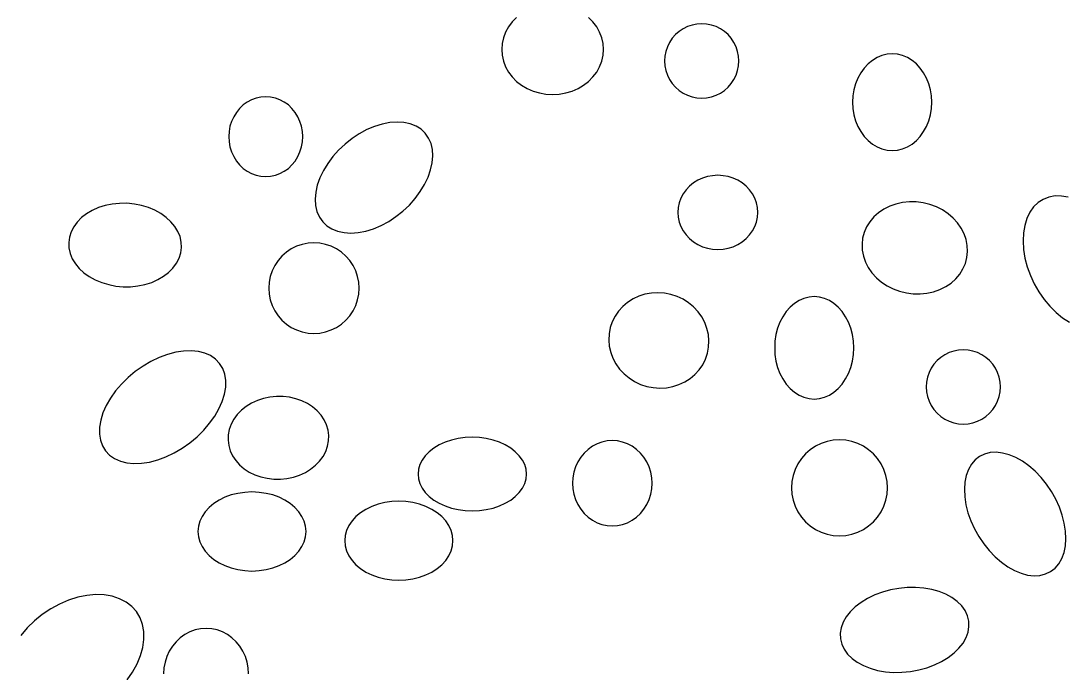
# Model space of a CAD drawing. Extents: x -1 to 217, y -22 to 302.
# Drawn here: x 156.57 to 171.04, y 46.59 to 55.61 of the extents above; entities that cross this region are included whole.
import ezdxf

# ---------------------------------------------------------------- set-up
doc = ezdxf.new("R2010")
doc.units = 0

msp = doc.modelspace()

# ---------------------------------------------------------------- linework, layer by layer
at = {"layer": 'ELLIPSES'}
for p, q in [((163.366, 55.593), (163.315, 55.525)), ((163.427, 55.654), (163.366, 55.593)), ((164.484, 55.593), (164.423, 55.654)), ((164.535, 55.525), (164.484, 55.593)), ((163.274, 55.452), (163.245, 55.375)), ((163.315, 55.525), (163.274, 55.452)), ((164.576, 55.452), (164.535, 55.525)), ((164.606, 55.375), (164.576, 55.452)), ((165.676, 55.462), (165.626, 55.418)), ((165.732, 55.499), (165.676, 55.462)), ((165.792, 55.529), (165.732, 55.499)), ((165.856, 55.551), (165.792, 55.529)), ((165.922, 55.564), (165.856, 55.551)), ((165.989, 55.568), (165.922, 55.564)), ((166.056, 55.564), (165.989, 55.568)), ((166.122, 55.551), (166.056, 55.564)), ((166.186, 55.529), (166.122, 55.551)), ((166.246, 55.499), (166.186, 55.529)), ((166.302, 55.462), (166.246, 55.499)), ((166.352, 55.418), (166.302, 55.462)), ((163.227, 55.295), (163.221, 55.213)), ((163.245, 55.375), (163.227, 55.295)), ((164.624, 55.295), (164.606, 55.375)), ((164.63, 55.213), (164.624, 55.295)), ((165.544, 55.311), (165.514, 55.251)), ((165.581, 55.367), (165.544, 55.311)), ((165.626, 55.418), (165.581, 55.367)), ((166.397, 55.367), (166.352, 55.418)), ((166.434, 55.311), (166.397, 55.367)), ((166.464, 55.251), (166.434, 55.311)), ((163.221, 55.213), (163.227, 55.132)), ((164.624, 55.132), (164.63, 55.213)), ((165.493, 55.187), (165.48, 55.122)), ((165.514, 55.251), (165.493, 55.187)), ((166.485, 55.187), (166.464, 55.251)), ((166.498, 55.122), (166.485, 55.187)), ((168.624, 55.152), (168.553, 55.146)), ((168.696, 55.146), (168.624, 55.152)), ((163.227, 55.132), (163.245, 55.052)), ((163.245, 55.052), (163.274, 54.974)), ((164.576, 54.974), (164.606, 55.052)), ((164.606, 55.052), (164.624, 55.132)), ((165.48, 55.122), (165.475, 55.054)), ((165.475, 55.054), (165.48, 54.987)), ((166.503, 55.054), (166.498, 55.122)), ((166.498, 54.987), (166.503, 55.054)), ((168.291, 55.013), (168.237, 54.956)), ((168.35, 55.062), (168.291, 55.013)), ((168.414, 55.101), (168.35, 55.062)), ((168.482, 55.129), (168.414, 55.101)), ((168.553, 55.146), (168.482, 55.129)), ((168.766, 55.129), (168.696, 55.146)), ((168.834, 55.101), (168.766, 55.129)), ((168.898, 55.062), (168.834, 55.101)), ((168.958, 55.013), (168.898, 55.062)), ((169.012, 54.956), (168.958, 55.013)), ((163.274, 54.974), (163.315, 54.901)), ((163.315, 54.901), (163.366, 54.833)), ((164.484, 54.833), (164.535, 54.901)), ((164.535, 54.901), (164.576, 54.974)), ((165.48, 54.987), (165.493, 54.922)), ((165.493, 54.922), (165.514, 54.858)), ((166.464, 54.858), (166.485, 54.922)), ((166.485, 54.922), (166.498, 54.987)), ((168.189, 54.89), (168.15, 54.817)), ((168.237, 54.956), (168.189, 54.89)), ((169.059, 54.89), (169.012, 54.956)), ((169.099, 54.817), (169.059, 54.89)), ((163.366, 54.833), (163.427, 54.772)), ((163.427, 54.772), (163.496, 54.718)), ((163.496, 54.718), (163.573, 54.673)), ((164.278, 54.673), (164.354, 54.718)), ((164.354, 54.718), (164.423, 54.772)), ((164.423, 54.772), (164.484, 54.833)), ((165.514, 54.858), (165.544, 54.798)), ((165.544, 54.798), (165.581, 54.742)), ((165.581, 54.742), (165.626, 54.691)), ((166.352, 54.691), (166.397, 54.742)), ((166.397, 54.742), (166.434, 54.798)), ((166.434, 54.798), (166.464, 54.858)), ((168.118, 54.739), (168.095, 54.656)), ((168.15, 54.817), (168.118, 54.739)), ((169.131, 54.739), (169.099, 54.817)), ((169.154, 54.656), (169.131, 54.739)), ((163.573, 54.673), (163.656, 54.637)), ((163.656, 54.637), (163.743, 54.611)), ((163.743, 54.611), (163.833, 54.595)), ((163.833, 54.595), (163.925, 54.589)), ((163.925, 54.589), (164.017, 54.595)), ((164.017, 54.595), (164.108, 54.611)), ((164.108, 54.611), (164.195, 54.637)), ((164.195, 54.637), (164.278, 54.673)), ((165.626, 54.691), (165.676, 54.647)), ((165.676, 54.647), (165.732, 54.61)), ((165.732, 54.61), (165.792, 54.58)), ((165.792, 54.58), (165.856, 54.558)), ((166.122, 54.558), (166.186, 54.58)), ((166.186, 54.58), (166.246, 54.61)), ((166.246, 54.61), (166.302, 54.647)), ((166.302, 54.647), (166.352, 54.691)), ((168.081, 54.57), (168.076, 54.483)), ((168.095, 54.656), (168.081, 54.57)), ((169.168, 54.57), (169.154, 54.656)), ((169.172, 54.483), (169.168, 54.57)), ((159.644, 54.445), (159.594, 54.397)), ((159.7, 54.485), (159.644, 54.445)), ((159.76, 54.517), (159.7, 54.485)), ((159.824, 54.54), (159.76, 54.517)), ((159.89, 54.555), (159.824, 54.54)), ((159.957, 54.559), (159.89, 54.555)), ((160.023, 54.555), (159.957, 54.559)), ((160.089, 54.54), (160.023, 54.555)), ((160.153, 54.517), (160.089, 54.54)), ((160.213, 54.485), (160.153, 54.517)), ((160.269, 54.445), (160.213, 54.485)), ((160.319, 54.397), (160.269, 54.445)), ((165.856, 54.558), (165.922, 54.545)), ((165.922, 54.545), (165.989, 54.541)), ((165.989, 54.541), (166.056, 54.545)), ((166.056, 54.545), (166.122, 54.558)), ((168.076, 54.483), (168.081, 54.396)), ((169.168, 54.396), (169.172, 54.483)), ((159.513, 54.283), (159.483, 54.218)), ((159.55, 54.343), (159.513, 54.283)), ((159.594, 54.397), (159.55, 54.343)), ((160.363, 54.343), (160.319, 54.397)), ((160.4, 54.283), (160.363, 54.343)), ((160.43, 54.218), (160.4, 54.283)), ((168.081, 54.396), (168.095, 54.31)), ((168.095, 54.31), (168.118, 54.227)), ((169.131, 54.227), (169.154, 54.31)), ((169.154, 54.31), (169.168, 54.396)), ((159.461, 54.15), (159.448, 54.079)), ((159.483, 54.218), (159.461, 54.15)), ((160.452, 54.15), (160.43, 54.218)), ((160.465, 54.079), (160.452, 54.15)), ((161.462, 54.149), (161.356, 54.104)), ((161.568, 54.182), (161.462, 54.149)), ((161.673, 54.202), (161.568, 54.182)), ((161.773, 54.209), (161.673, 54.202)), ((161.868, 54.203), (161.773, 54.209)), ((161.956, 54.184), (161.868, 54.203)), ((162.036, 54.153), (161.956, 54.184)), ((162.105, 54.109), (162.036, 54.153)), ((168.118, 54.227), (168.15, 54.149)), ((168.15, 54.149), (168.189, 54.076)), ((169.059, 54.076), (169.099, 54.149)), ((169.099, 54.149), (169.131, 54.227)), ((159.448, 54.079), (159.444, 54.007)), ((159.444, 54.007), (159.448, 53.935)), ((160.469, 54.007), (160.465, 54.079)), ((160.465, 53.935), (160.469, 54.007)), ((161.251, 54.048), (161.15, 53.981)), ((161.356, 54.104), (161.251, 54.048)), ((162.163, 54.053), (162.105, 54.109)), ((162.209, 53.988), (162.163, 54.053)), ((168.189, 54.076), (168.237, 54.01)), ((168.237, 54.01), (168.291, 53.953)), ((168.958, 53.953), (169.012, 54.01)), ((169.012, 54.01), (169.059, 54.076)), ((159.448, 53.935), (159.461, 53.864)), ((159.461, 53.864), (159.483, 53.795)), ((160.43, 53.795), (160.452, 53.864)), ((160.452, 53.864), (160.465, 53.935)), ((161.054, 53.905), (160.964, 53.821)), ((161.15, 53.981), (161.054, 53.905)), ((162.243, 53.913), (162.209, 53.988)), ((162.262, 53.829), (162.243, 53.913)), ((168.291, 53.953), (168.35, 53.904)), ((168.35, 53.904), (168.414, 53.865)), ((168.414, 53.865), (168.482, 53.837)), ((168.766, 53.837), (168.834, 53.865)), ((168.834, 53.865), (168.898, 53.904)), ((168.898, 53.904), (168.958, 53.953)), ((159.483, 53.795), (159.513, 53.731)), ((159.513, 53.731), (159.55, 53.67)), ((160.363, 53.67), (160.4, 53.731)), ((160.4, 53.731), (160.43, 53.795)), ((160.884, 53.731), (160.813, 53.636)), ((160.964, 53.821), (160.884, 53.731)), ((162.26, 53.645), (162.268, 53.74)), ((162.268, 53.74), (162.262, 53.829)), ((168.482, 53.837), (168.553, 53.82)), ((168.553, 53.82), (168.624, 53.814)), ((168.624, 53.814), (168.696, 53.82)), ((168.696, 53.82), (168.766, 53.837)), ((159.55, 53.67), (159.594, 53.616)), ((159.594, 53.616), (159.644, 53.568)), ((159.644, 53.568), (159.7, 53.528)), ((160.213, 53.528), (160.269, 53.568)), ((160.269, 53.568), (160.319, 53.616)), ((160.319, 53.616), (160.363, 53.67)), ((160.813, 53.636), (160.753, 53.537)), ((162.238, 53.546), (162.26, 53.645)), ((159.7, 53.528), (159.76, 53.496)), ((159.76, 53.496), (159.824, 53.473)), ((159.824, 53.473), (159.89, 53.459)), ((159.89, 53.459), (159.957, 53.454)), ((159.957, 53.454), (160.023, 53.459)), ((160.023, 53.459), (160.089, 53.473)), ((160.089, 53.473), (160.153, 53.496)), ((160.153, 53.496), (160.213, 53.528)), ((160.704, 53.437), (160.669, 53.336)), ((160.753, 53.537), (160.704, 53.437)), ((162.155, 53.346), (162.203, 53.446)), ((162.203, 53.446), (162.238, 53.546)), ((166, 53.433), (165.935, 53.403)), ((166.068, 53.454), (166, 53.433)), ((166.139, 53.467), (166.068, 53.454)), ((166.211, 53.472), (166.139, 53.467)), ((166.283, 53.467), (166.211, 53.472)), ((166.354, 53.454), (166.283, 53.467)), ((166.423, 53.433), (166.354, 53.454)), ((166.487, 53.403), (166.423, 53.433)), ((160.669, 53.336), (160.647, 53.238)), ((162.095, 53.247), (162.155, 53.346)), ((165.773, 53.271), (165.733, 53.215)), ((165.821, 53.322), (165.773, 53.271)), ((165.875, 53.366), (165.821, 53.322)), ((165.935, 53.403), (165.875, 53.366)), ((166.548, 53.366), (166.487, 53.403)), ((166.602, 53.322), (166.548, 53.366)), ((166.65, 53.271), (166.602, 53.322)), ((166.69, 53.215), (166.65, 53.271)), ((160.647, 53.238), (160.639, 53.143)), ((160.639, 53.143), (160.645, 53.053)), ((161.943, 53.061), (162.024, 53.152)), ((162.024, 53.152), (162.095, 53.247)), ((165.701, 53.155), (165.678, 53.092)), ((165.733, 53.215), (165.701, 53.155)), ((166.722, 53.155), (166.69, 53.215)), ((166.745, 53.092), (166.722, 53.155)), ((170.713, 53.14), (170.642, 53.094)), ((170.792, 53.171), (170.713, 53.14)), ((170.877, 53.187), (170.792, 53.171)), ((170.967, 53.186), (170.877, 53.187)), ((171.06, 53.171), (170.967, 53.186)), ((157.556, 52.987), (157.477, 52.94)), ((157.643, 53.025), (157.556, 52.987)), ((157.736, 53.054), (157.643, 53.025)), ((157.833, 53.074), (157.736, 53.054)), ((157.934, 53.084), (157.833, 53.074)), ((158.036, 53.085), (157.934, 53.084)), ((158.138, 53.075), (158.036, 53.085)), ((158.237, 53.056), (158.138, 53.075)), ((158.332, 53.027), (158.237, 53.056)), ((158.422, 52.99), (158.332, 53.027)), ((158.505, 52.944), (158.422, 52.99)), ((160.645, 53.053), (160.665, 52.97)), ((161.758, 52.902), (161.854, 52.978)), ((161.854, 52.978), (161.943, 53.061)), ((165.663, 53.026), (165.659, 52.959)), ((165.678, 53.092), (165.663, 53.026)), ((166.759, 53.026), (166.745, 53.092)), ((166.764, 52.959), (166.759, 53.026)), ((168.508, 53.004), (168.435, 52.954)), ((168.589, 53.044), (168.508, 53.004)), ((168.676, 53.075), (168.589, 53.044)), ((168.767, 53.095), (168.676, 53.075)), ((168.862, 53.105), (168.767, 53.095)), ((168.957, 53.104), (168.862, 53.105)), ((169.052, 53.092), (168.957, 53.104)), ((169.145, 53.069), (169.052, 53.092)), ((169.235, 53.036), (169.145, 53.069)), ((169.319, 52.993), (169.235, 53.036)), ((169.397, 52.941), (169.319, 52.993)), ((170.58, 53.034), (170.528, 52.961)), ((170.642, 53.094), (170.58, 53.034)), ((157.408, 52.887), (157.348, 52.826)), ((157.477, 52.94), (157.408, 52.887)), ((158.58, 52.891), (158.505, 52.944)), ((158.644, 52.831), (158.58, 52.891)), ((160.665, 52.97), (160.698, 52.895)), ((160.698, 52.895), (160.744, 52.829)), ((161.552, 52.779), (161.657, 52.835)), ((161.657, 52.835), (161.758, 52.902)), ((165.659, 52.959), (165.663, 52.892)), ((165.663, 52.892), (165.678, 52.826)), ((166.745, 52.826), (166.759, 52.892)), ((166.759, 52.892), (166.764, 52.959)), ((168.37, 52.896), (168.314, 52.831)), ((168.435, 52.954), (168.37, 52.896)), ((169.467, 52.881), (169.397, 52.941)), ((169.528, 52.814), (169.467, 52.881)), ((170.487, 52.875), (170.457, 52.78)), ((170.528, 52.961), (170.487, 52.875)), ((157.264, 52.691), (157.241, 52.618)), ((157.3, 52.761), (157.264, 52.691)), ((157.348, 52.826), (157.3, 52.761)), ((158.698, 52.766), (158.644, 52.831)), ((158.74, 52.697), (158.698, 52.766)), ((158.77, 52.624), (158.74, 52.697)), ((160.744, 52.829), (160.803, 52.774)), ((160.803, 52.774), (160.872, 52.73)), ((160.872, 52.73), (160.951, 52.698)), ((160.951, 52.698), (161.039, 52.679)), ((161.235, 52.681), (161.339, 52.701)), ((161.339, 52.701), (161.446, 52.734)), ((161.446, 52.734), (161.552, 52.779)), ((165.678, 52.826), (165.701, 52.763)), ((165.701, 52.763), (165.733, 52.703)), ((165.733, 52.703), (165.773, 52.647)), ((166.65, 52.647), (166.69, 52.703)), ((166.69, 52.703), (166.722, 52.763)), ((166.722, 52.763), (166.745, 52.826)), ((168.27, 52.759), (168.236, 52.683)), ((168.314, 52.831), (168.27, 52.759)), ((169.579, 52.741), (169.528, 52.814)), ((169.619, 52.664), (169.579, 52.741)), ((170.457, 52.78), (170.44, 52.676)), ((157.241, 52.618), (157.231, 52.543)), ((158.786, 52.549), (158.77, 52.624)), ((158.79, 52.473), (158.786, 52.549)), ((161.039, 52.679), (161.135, 52.673)), ((161.135, 52.673), (161.235, 52.681)), ((165.773, 52.647), (165.821, 52.596)), ((165.821, 52.596), (165.875, 52.552)), ((165.875, 52.552), (165.935, 52.515)), ((166.487, 52.515), (166.548, 52.552)), ((166.548, 52.552), (166.602, 52.596)), ((166.602, 52.596), (166.65, 52.647)), ((168.215, 52.603), (168.206, 52.52)), ((168.236, 52.683), (168.215, 52.603)), ((169.647, 52.583), (169.619, 52.664)), ((169.663, 52.5), (169.647, 52.583)), ((170.44, 52.676), (170.434, 52.564)), ((170.434, 52.564), (170.442, 52.448)), ((157.231, 52.543), (157.234, 52.467)), ((157.234, 52.467), (157.251, 52.392)), ((158.757, 52.325), (158.78, 52.398)), ((158.78, 52.398), (158.79, 52.473)), ((160.242, 52.408), (160.18, 52.354)), ((160.31, 52.454), (160.242, 52.408)), ((160.384, 52.49), (160.31, 52.454)), ((160.461, 52.516), (160.384, 52.49)), ((160.541, 52.532), (160.461, 52.516)), ((160.623, 52.538), (160.541, 52.532)), ((160.705, 52.532), (160.623, 52.538)), ((160.785, 52.516), (160.705, 52.532)), ((160.863, 52.49), (160.785, 52.516)), ((160.936, 52.454), (160.863, 52.49)), ((161.005, 52.408), (160.936, 52.454)), ((161.066, 52.354), (161.005, 52.408)), ((165.935, 52.515), (166, 52.485)), ((166, 52.485), (166.068, 52.464)), ((166.068, 52.464), (166.139, 52.451)), ((166.139, 52.451), (166.211, 52.446)), ((166.211, 52.446), (166.283, 52.451)), ((166.283, 52.451), (166.354, 52.464)), ((166.354, 52.464), (166.423, 52.485)), ((166.423, 52.485), (166.487, 52.515)), ((168.206, 52.52), (168.21, 52.437)), ((168.21, 52.437), (168.226, 52.354)), ((169.657, 52.334), (169.666, 52.417)), ((169.666, 52.417), (169.663, 52.5)), ((170.442, 52.448), (170.461, 52.328)), ((157.251, 52.392), (157.28, 52.319)), ((157.28, 52.319), (157.323, 52.25)), ((158.672, 52.189), (158.721, 52.255)), ((158.721, 52.255), (158.757, 52.325)), ((160.126, 52.293), (160.081, 52.224)), ((160.18, 52.354), (160.126, 52.293)), ((161.12, 52.293), (161.066, 52.354)), ((161.166, 52.224), (161.12, 52.293)), ((168.226, 52.354), (168.254, 52.273)), ((168.254, 52.273), (168.293, 52.195)), ((169.603, 52.177), (169.636, 52.254)), ((169.636, 52.254), (169.657, 52.334)), ((170.461, 52.328), (170.493, 52.208)), ((157.323, 52.25), (157.376, 52.184)), ((157.376, 52.184), (157.441, 52.125)), ((157.441, 52.125), (157.515, 52.071)), ((158.543, 52.076), (158.613, 52.129)), ((158.613, 52.129), (158.672, 52.189)), ((160.045, 52.151), (160.018, 52.073)), ((160.081, 52.224), (160.045, 52.151)), ((161.202, 52.151), (161.166, 52.224)), ((161.228, 52.073), (161.202, 52.151)), ((168.293, 52.195), (168.344, 52.123)), ((168.344, 52.123), (168.405, 52.056)), ((169.558, 52.106), (169.603, 52.177)), ((170.493, 52.208), (170.536, 52.088)), ((157.515, 52.071), (157.598, 52.026)), ((157.598, 52.026), (157.688, 51.988)), ((157.688, 51.988), (157.784, 51.96)), ((158.285, 51.962), (158.378, 51.991)), ((158.378, 51.991), (158.464, 52.029)), ((158.464, 52.029), (158.543, 52.076)), ((160.002, 51.993), (159.997, 51.911)), ((160.018, 52.073), (160.002, 51.993)), ((161.244, 51.993), (161.228, 52.073)), ((161.25, 51.911), (161.244, 51.993)), ((168.405, 52.056), (168.475, 51.996)), ((168.475, 51.996), (168.553, 51.944)), ((169.364, 51.933), (169.438, 51.982)), ((169.438, 51.982), (169.503, 52.04)), ((169.503, 52.04), (169.558, 52.106)), ((170.536, 52.088), (170.59, 51.972)), ((170.59, 51.972), (170.653, 51.861)), ((157.784, 51.96), (157.883, 51.941)), ((157.883, 51.941), (157.985, 51.931)), ((157.985, 51.931), (158.087, 51.932)), ((158.087, 51.932), (158.187, 51.942)), ((158.187, 51.942), (158.285, 51.962)), ((159.997, 51.911), (160.002, 51.829)), ((160.002, 51.829), (160.018, 51.749)), ((161.228, 51.749), (161.244, 51.829)), ((161.244, 51.829), (161.25, 51.911)), ((165.203, 51.827), (165.118, 51.8)), ((165.292, 51.843), (165.203, 51.827)), ((165.382, 51.848), (165.292, 51.843)), ((165.473, 51.842), (165.382, 51.848)), ((165.562, 51.824), (165.473, 51.842)), ((165.648, 51.796), (165.562, 51.824)), ((168.553, 51.944), (168.638, 51.901)), ((168.638, 51.901), (168.727, 51.868)), ((168.727, 51.868), (168.82, 51.845)), ((168.82, 51.845), (168.915, 51.833)), ((168.915, 51.833), (169.011, 51.832)), ((169.011, 51.832), (169.105, 51.841)), ((169.105, 51.841), (169.196, 51.862)), ((169.196, 51.862), (169.283, 51.892)), ((169.283, 51.892), (169.364, 51.933)), ((170.653, 51.861), (170.725, 51.756)), ((160.018, 51.749), (160.045, 51.672)), ((161.202, 51.672), (161.228, 51.749)), ((164.963, 51.715), (164.896, 51.659)), ((165.038, 51.763), (164.963, 51.715)), ((165.118, 51.8), (165.038, 51.763)), ((165.731, 51.757), (165.648, 51.796)), ((165.807, 51.708), (165.731, 51.757)), ((165.876, 51.651), (165.807, 51.708)), ((167.271, 51.699), (167.212, 51.648)), ((167.335, 51.74), (167.271, 51.699)), ((167.403, 51.77), (167.335, 51.74)), ((167.473, 51.788), (167.403, 51.77)), ((167.545, 51.794), (167.473, 51.788)), ((167.616, 51.788), (167.545, 51.794)), ((167.686, 51.77), (167.616, 51.788)), ((167.754, 51.74), (167.686, 51.77)), ((167.818, 51.699), (167.754, 51.74)), ((167.878, 51.648), (167.818, 51.699)), ((170.725, 51.756), (170.805, 51.66)), ((160.045, 51.672), (160.081, 51.598)), ((160.081, 51.598), (160.126, 51.53)), ((160.126, 51.53), (160.18, 51.468)), ((161.066, 51.468), (161.12, 51.53)), ((161.12, 51.53), (161.166, 51.598)), ((161.166, 51.598), (161.202, 51.672)), ((164.838, 51.595), (164.789, 51.523)), ((164.896, 51.659), (164.838, 51.595)), ((165.937, 51.585), (165.876, 51.651)), ((165.989, 51.513), (165.937, 51.585)), ((167.158, 51.587), (167.111, 51.517)), ((167.212, 51.648), (167.158, 51.587)), ((167.932, 51.587), (167.878, 51.648)), ((167.979, 51.517), (167.932, 51.587)), ((170.805, 51.66), (170.891, 51.575)), ((170.891, 51.575), (170.982, 51.502)), ((160.18, 51.468), (160.242, 51.414)), ((160.242, 51.414), (160.31, 51.369)), ((160.936, 51.369), (161.005, 51.414)), ((161.005, 51.414), (161.066, 51.468)), ((164.75, 51.446), (164.723, 51.365)), ((164.789, 51.523), (164.75, 51.446)), ((166.031, 51.435), (165.989, 51.513)), ((166.061, 51.353), (166.031, 51.435)), ((167.071, 51.44), (167.039, 51.357)), ((167.111, 51.517), (167.071, 51.44)), ((168.019, 51.44), (167.979, 51.517)), ((168.05, 51.357), (168.019, 51.44)), ((170.982, 51.502), (171.075, 51.441)), ((160.31, 51.369), (160.384, 51.333)), ((160.384, 51.333), (160.461, 51.306)), ((160.461, 51.306), (160.541, 51.29)), ((160.541, 51.29), (160.623, 51.285)), ((160.623, 51.285), (160.705, 51.29)), ((160.705, 51.29), (160.785, 51.306)), ((160.785, 51.306), (160.863, 51.333)), ((160.863, 51.333), (160.936, 51.369)), ((164.707, 51.28), (164.702, 51.194)), ((164.723, 51.365), (164.707, 51.28)), ((166.081, 51.269), (166.061, 51.353)), ((166.088, 51.182), (166.081, 51.269)), ((167.016, 51.269), (167.002, 51.178)), ((167.039, 51.357), (167.016, 51.269)), ((168.073, 51.269), (168.05, 51.357)), ((168.087, 51.178), (168.073, 51.269)), ((164.702, 51.194), (164.71, 51.108)), ((164.71, 51.108), (164.729, 51.023)), ((166.068, 51.012), (166.084, 51.096)), ((166.084, 51.096), (166.088, 51.182)), ((167.002, 51.178), (166.998, 51.086)), ((168.092, 51.086), (168.087, 51.178)), ((158.482, 50.952), (158.368, 50.898)), ((158.596, 50.995), (158.482, 50.952)), ((158.71, 51.025), (158.596, 50.995)), ((158.82, 51.042), (158.71, 51.025)), ((158.925, 51.046), (158.82, 51.042)), ((159.024, 51.036), (158.925, 51.046)), ((159.114, 51.013), (159.024, 51.036)), ((159.194, 50.978), (159.114, 51.013)), ((159.262, 50.93), (159.194, 50.978)), ((164.729, 51.023), (164.76, 50.942)), ((166.041, 50.93), (166.068, 51.012)), ((166.998, 51.086), (167.002, 50.993)), ((167.002, 50.993), (167.016, 50.902)), ((168.073, 50.902), (168.087, 50.993)), ((168.087, 50.993), (168.092, 51.086)), ((169.296, 50.954), (169.245, 50.909)), ((169.352, 50.991), (169.296, 50.954)), ((169.412, 51.021), (169.352, 50.991)), ((169.476, 51.042), (169.412, 51.021)), ((169.541, 51.055), (169.476, 51.042)), ((169.608, 51.06), (169.541, 51.055)), ((169.676, 51.055), (169.608, 51.06)), ((169.741, 51.042), (169.676, 51.055)), ((169.805, 51.021), (169.741, 51.042)), ((169.865, 50.991), (169.805, 51.021)), ((169.921, 50.954), (169.865, 50.991)), ((169.972, 50.909), (169.921, 50.954)), ((158.258, 50.833), (158.151, 50.758)), ((158.368, 50.898), (158.258, 50.833)), ((159.318, 50.871), (159.262, 50.93)), ((159.361, 50.801), (159.318, 50.871)), ((164.76, 50.942), (164.802, 50.864)), ((164.802, 50.864), (164.853, 50.792)), ((165.953, 50.782), (166.002, 50.853)), ((166.002, 50.853), (166.041, 50.93)), ((167.016, 50.902), (167.039, 50.815)), ((167.039, 50.815), (167.071, 50.732)), ((168.019, 50.732), (168.05, 50.815)), ((168.05, 50.815), (168.073, 50.902)), ((169.201, 50.859), (169.164, 50.803)), ((169.245, 50.909), (169.201, 50.859)), ((170.016, 50.859), (169.972, 50.909)), ((170.053, 50.803), (170.016, 50.859)), ((158.052, 50.675), (157.96, 50.584)), ((158.151, 50.758), (158.052, 50.675)), ((159.389, 50.723), (159.361, 50.801)), ((159.403, 50.636), (159.389, 50.723)), ((164.853, 50.792), (164.915, 50.726)), ((164.915, 50.726), (164.984, 50.669)), ((164.984, 50.669), (165.06, 50.62)), ((165.753, 50.614), (165.828, 50.661)), ((165.828, 50.661), (165.895, 50.718)), ((165.895, 50.718), (165.953, 50.782)), ((167.071, 50.732), (167.111, 50.655)), ((167.979, 50.655), (168.019, 50.732)), ((169.112, 50.679), (169.099, 50.613)), ((169.134, 50.743), (169.112, 50.679)), ((169.164, 50.803), (169.134, 50.743)), ((170.083, 50.743), (170.053, 50.803)), ((170.105, 50.679), (170.083, 50.743)), ((170.118, 50.613), (170.105, 50.679)), ((157.96, 50.584), (157.878, 50.489)), ((159.385, 50.446), (159.402, 50.543)), ((159.402, 50.543), (159.403, 50.636)), ((165.06, 50.62), (165.142, 50.581)), ((165.142, 50.581), (165.229, 50.553)), ((165.229, 50.553), (165.318, 50.535)), ((165.318, 50.535), (165.408, 50.529)), ((165.408, 50.529), (165.499, 50.534)), ((165.499, 50.534), (165.587, 50.55)), ((165.587, 50.55), (165.673, 50.577)), ((165.673, 50.577), (165.753, 50.614)), ((167.111, 50.655), (167.158, 50.585)), ((167.158, 50.585), (167.212, 50.524)), ((167.212, 50.524), (167.271, 50.472)), ((167.818, 50.472), (167.878, 50.524)), ((167.878, 50.524), (167.932, 50.585)), ((167.932, 50.585), (167.979, 50.655)), ((169.099, 50.613), (169.095, 50.546)), ((169.095, 50.546), (169.099, 50.479)), ((170.122, 50.546), (170.118, 50.613)), ((170.118, 50.479), (170.122, 50.546)), ((157.807, 50.389), (157.749, 50.288)), ((157.878, 50.489), (157.807, 50.389)), ((159.354, 50.345), (159.385, 50.446)), ((159.925, 50.385), (159.84, 50.357)), ((160.014, 50.404), (159.925, 50.385)), ((160.104, 50.413), (160.014, 50.404)), ((160.195, 50.413), (160.104, 50.413)), ((160.286, 50.402), (160.195, 50.413)), ((160.373, 50.382), (160.286, 50.402)), ((160.456, 50.353), (160.373, 50.382)), ((167.271, 50.472), (167.335, 50.431)), ((167.335, 50.431), (167.403, 50.402)), ((167.403, 50.402), (167.473, 50.384)), ((167.473, 50.384), (167.545, 50.378)), ((167.545, 50.378), (167.616, 50.384)), ((167.616, 50.384), (167.686, 50.402)), ((167.686, 50.402), (167.754, 50.431)), ((167.754, 50.431), (167.818, 50.472)), ((169.099, 50.479), (169.112, 50.413)), ((169.112, 50.413), (169.134, 50.349)), ((170.083, 50.349), (170.105, 50.413)), ((170.105, 50.413), (170.118, 50.479)), ((157.749, 50.288), (157.704, 50.186)), ((159.251, 50.141), (159.309, 50.243)), ((159.309, 50.243), (159.354, 50.345)), ((159.686, 50.275), (159.62, 50.222)), ((159.76, 50.32), (159.686, 50.275)), ((159.84, 50.357), (159.76, 50.32)), ((160.534, 50.315), (160.456, 50.353)), ((160.605, 50.269), (160.534, 50.315)), ((160.668, 50.216), (160.605, 50.269)), ((169.134, 50.349), (169.164, 50.289)), ((169.164, 50.289), (169.201, 50.233)), ((169.201, 50.233), (169.245, 50.183)), ((169.972, 50.183), (170.016, 50.233)), ((170.016, 50.233), (170.053, 50.289)), ((170.053, 50.289), (170.083, 50.349)), ((157.673, 50.085), (157.657, 49.987)), ((157.704, 50.186), (157.673, 50.085)), ((159.18, 50.042), (159.251, 50.141)), ((159.514, 50.099), (159.477, 50.03)), ((159.562, 50.163), (159.514, 50.099)), ((159.62, 50.222), (159.562, 50.163)), ((160.721, 50.156), (160.668, 50.216)), ((160.765, 50.091), (160.721, 50.156)), ((160.798, 50.022), (160.765, 50.091)), ((169.245, 50.183), (169.296, 50.138)), ((169.296, 50.138), (169.352, 50.101)), ((169.352, 50.101), (169.412, 50.071)), ((169.805, 50.071), (169.865, 50.101)), ((169.865, 50.101), (169.921, 50.138)), ((169.921, 50.138), (169.972, 50.183)), ((157.657, 49.987), (157.655, 49.894)), ((159.007, 49.856), (159.098, 49.946)), ((159.098, 49.946), (159.18, 50.042)), ((159.451, 49.957), (159.437, 49.883)), ((159.477, 50.03), (159.451, 49.957)), ((160.819, 49.949), (160.798, 50.022)), ((160.828, 49.875), (160.819, 49.949)), ((169.412, 50.071), (169.476, 50.05)), ((169.476, 50.05), (169.541, 50.037)), ((169.541, 50.037), (169.608, 50.032)), ((169.608, 50.032), (169.676, 50.037)), ((169.676, 50.037), (169.741, 50.05)), ((169.741, 50.05), (169.805, 50.071)), ((157.655, 49.894), (157.669, 49.808)), ((157.669, 49.808), (157.697, 49.729)), ((158.907, 49.773), (159.007, 49.856)), ((159.437, 49.883), (159.435, 49.808)), ((159.435, 49.808), (159.444, 49.734)), ((160.812, 49.726), (160.826, 49.8)), ((160.826, 49.8), (160.828, 49.875)), ((162.527, 49.809), (162.439, 49.78)), ((162.62, 49.831), (162.527, 49.809)), ((162.716, 49.844), (162.62, 49.831)), ((162.814, 49.848), (162.716, 49.844)), ((162.912, 49.844), (162.814, 49.848)), ((163.008, 49.831), (162.912, 49.844)), ((163.101, 49.809), (163.008, 49.831)), ((163.189, 49.78), (163.101, 49.809)), ((164.679, 49.798), (164.608, 49.783)), ((164.751, 49.803), (164.679, 49.798)), ((164.823, 49.798), (164.751, 49.803)), ((164.893, 49.783), (164.823, 49.798)), ((167.807, 49.807), (167.722, 49.79)), ((167.894, 49.813), (167.807, 49.807)), ((167.981, 49.807), (167.894, 49.813)), ((168.066, 49.79), (167.981, 49.807)), ((157.697, 49.729), (157.74, 49.66)), ((157.74, 49.66), (157.796, 49.601)), ((158.69, 49.633), (158.801, 49.698)), ((158.801, 49.698), (158.907, 49.773)), ((159.444, 49.734), (159.466, 49.662)), ((159.466, 49.662), (159.498, 49.592)), ((160.749, 49.585), (160.786, 49.654)), ((160.786, 49.654), (160.812, 49.726)), ((162.219, 49.649), (162.164, 49.594)), ((162.283, 49.699), (162.219, 49.649)), ((162.357, 49.743), (162.283, 49.699)), ((162.439, 49.78), (162.357, 49.743)), ((163.271, 49.743), (163.189, 49.78)), ((163.345, 49.699), (163.271, 49.743)), ((163.409, 49.649), (163.345, 49.699)), ((163.464, 49.594), (163.409, 49.649)), ((164.416, 49.681), (164.362, 49.63)), ((164.476, 49.724), (164.416, 49.681)), ((164.54, 49.758), (164.476, 49.724)), ((164.608, 49.783), (164.54, 49.758)), ((164.961, 49.758), (164.893, 49.783)), ((165.026, 49.724), (164.961, 49.758)), ((165.086, 49.681), (165.026, 49.724)), ((165.14, 49.63), (165.086, 49.681)), ((167.49, 49.676), (167.424, 49.619)), ((167.562, 49.724), (167.49, 49.676)), ((167.64, 49.762), (167.562, 49.724)), ((167.722, 49.79), (167.64, 49.762)), ((168.148, 49.762), (168.066, 49.79)), ((168.226, 49.724), (168.148, 49.762)), ((168.298, 49.676), (168.226, 49.724)), ((168.364, 49.619), (168.298, 49.676)), ((157.796, 49.601), (157.865, 49.553)), ((157.865, 49.553), (157.945, 49.518)), ((157.945, 49.518), (158.035, 49.495)), ((158.238, 49.489), (158.349, 49.506)), ((158.349, 49.506), (158.462, 49.536)), ((158.462, 49.536), (158.576, 49.579)), ((158.576, 49.579), (158.69, 49.633)), ((159.498, 49.592), (159.542, 49.527)), ((159.542, 49.527), (159.595, 49.467)), ((160.644, 49.461), (160.701, 49.52)), ((160.701, 49.52), (160.749, 49.585)), ((162.121, 49.534), (162.089, 49.471)), ((162.164, 49.594), (162.121, 49.534)), ((163.507, 49.534), (163.464, 49.594)), ((163.539, 49.471), (163.507, 49.534)), ((164.274, 49.508), (164.242, 49.438)), ((164.314, 49.572), (164.274, 49.508)), ((164.362, 49.63), (164.314, 49.572)), ((165.187, 49.572), (165.14, 49.63)), ((165.227, 49.508), (165.187, 49.572)), ((165.259, 49.438), (165.227, 49.508)), ((167.367, 49.553), (167.319, 49.481)), ((167.424, 49.619), (167.367, 49.553)), ((168.421, 49.553), (168.364, 49.619)), ((168.469, 49.481), (168.421, 49.553)), ((169.772, 49.535), (169.72, 49.475)), ((169.834, 49.582), (169.772, 49.535)), ((169.903, 49.616), (169.834, 49.582)), ((169.98, 49.636), (169.903, 49.616)), ((170.063, 49.641), (169.98, 49.636)), ((170.151, 49.631), (170.063, 49.641)), ((170.241, 49.607), (170.151, 49.631)), ((170.333, 49.569), (170.241, 49.607)), ((170.425, 49.518), (170.333, 49.569)), ((170.514, 49.454), (170.425, 49.518)), ((158.035, 49.495), (158.133, 49.485)), ((158.133, 49.485), (158.238, 49.489)), ((159.595, 49.467), (159.658, 49.414)), ((159.658, 49.414), (159.729, 49.368)), ((159.729, 49.368), (159.807, 49.33)), ((160.423, 49.326), (160.504, 49.363)), ((160.504, 49.363), (160.577, 49.408)), ((160.577, 49.408), (160.644, 49.461)), ((162.07, 49.406), (162.064, 49.34)), ((162.089, 49.471), (162.07, 49.406)), ((163.558, 49.406), (163.539, 49.471)), ((163.564, 49.34), (163.558, 49.406)), ((164.219, 49.365), (164.205, 49.29)), ((164.242, 49.438), (164.219, 49.365)), ((165.282, 49.365), (165.259, 49.438)), ((165.296, 49.29), (165.282, 49.365)), ((167.281, 49.403), (167.253, 49.321)), ((167.319, 49.481), (167.281, 49.403)), ((168.507, 49.403), (168.469, 49.481)), ((168.535, 49.321), (168.507, 49.403)), ((169.679, 49.403), (169.648, 49.321)), ((169.72, 49.475), (169.679, 49.403)), ((170.601, 49.378), (170.514, 49.454)), ((170.683, 49.293), (170.601, 49.378)), ((159.807, 49.33), (159.89, 49.301)), ((159.89, 49.301), (159.978, 49.281)), ((159.978, 49.281), (160.068, 49.271)), ((160.068, 49.271), (160.159, 49.27)), ((160.159, 49.27), (160.25, 49.279)), ((160.25, 49.279), (160.338, 49.298)), ((160.338, 49.298), (160.423, 49.326)), ((162.064, 49.34), (162.07, 49.273)), ((162.07, 49.273), (162.089, 49.208)), ((163.539, 49.208), (163.558, 49.273)), ((163.558, 49.273), (163.564, 49.34)), ((164.205, 49.29), (164.201, 49.212)), ((165.301, 49.212), (165.296, 49.29)), ((167.236, 49.236), (167.23, 49.149)), ((167.253, 49.321), (167.236, 49.236)), ((168.552, 49.236), (168.535, 49.321)), ((168.558, 49.149), (168.552, 49.236)), ((169.629, 49.229), (169.622, 49.13)), ((169.648, 49.321), (169.629, 49.229)), ((170.759, 49.199), (170.683, 49.293)), ((159.572, 49.073), (159.48, 49.051)), ((159.668, 49.087), (159.572, 49.073)), ((159.766, 49.092), (159.668, 49.087)), ((159.864, 49.087), (159.766, 49.092)), ((159.96, 49.073), (159.864, 49.087)), ((160.052, 49.051), (159.96, 49.073)), ((162.089, 49.208), (162.121, 49.145)), ((162.121, 49.145), (162.164, 49.085)), ((162.164, 49.085), (162.219, 49.03)), ((163.409, 49.03), (163.464, 49.085)), ((163.464, 49.085), (163.507, 49.145)), ((163.507, 49.145), (163.539, 49.208)), ((164.201, 49.212), (164.205, 49.135)), ((164.205, 49.135), (164.219, 49.06)), ((165.282, 49.06), (165.296, 49.135)), ((165.296, 49.135), (165.301, 49.212)), ((167.23, 49.149), (167.236, 49.062)), ((168.552, 49.062), (168.558, 49.149)), ((169.622, 49.13), (169.627, 49.025)), ((170.827, 49.098), (170.759, 49.199)), ((170.887, 48.991), (170.827, 49.098)), ((159.237, 48.932), (159.172, 48.878)), ((159.311, 48.979), (159.237, 48.932)), ((159.392, 49.019), (159.311, 48.979)), ((159.48, 49.051), (159.392, 49.019)), ((160.14, 49.019), (160.052, 49.051)), ((160.221, 48.979), (160.14, 49.019)), ((160.295, 48.932), (160.221, 48.979)), ((160.36, 48.878), (160.295, 48.932)), ((161.604, 48.946), (161.512, 48.924)), ((161.7, 48.96), (161.604, 48.946)), ((161.798, 48.965), (161.7, 48.96)), ((161.896, 48.96), (161.798, 48.965)), ((161.992, 48.946), (161.896, 48.96)), ((162.084, 48.924), (161.992, 48.946)), ((162.219, 49.03), (162.283, 48.98)), ((162.283, 48.98), (162.357, 48.936)), ((162.357, 48.936), (162.439, 48.899)), ((163.189, 48.899), (163.271, 48.936)), ((163.271, 48.936), (163.345, 48.98)), ((163.345, 48.98), (163.409, 49.03)), ((164.219, 49.06), (164.242, 48.987)), ((164.242, 48.987), (164.274, 48.917)), ((165.227, 48.917), (165.259, 48.987)), ((165.259, 48.987), (165.282, 49.06)), ((167.236, 49.062), (167.253, 48.977)), ((167.253, 48.977), (167.281, 48.895)), ((168.507, 48.895), (168.535, 48.977)), ((168.535, 48.977), (168.552, 49.062)), ((169.627, 49.025), (169.644, 48.916)), ((170.937, 48.881), (170.887, 48.991)), ((159.118, 48.819), (159.075, 48.755)), ((159.172, 48.878), (159.118, 48.819)), ((160.414, 48.819), (160.36, 48.878)), ((160.457, 48.755), (160.414, 48.819)), ((161.269, 48.805), (161.204, 48.751)), ((161.343, 48.852), (161.269, 48.805)), ((161.424, 48.892), (161.343, 48.852)), ((161.512, 48.924), (161.424, 48.892)), ((162.172, 48.892), (162.084, 48.924)), ((162.253, 48.852), (162.172, 48.892)), ((162.327, 48.805), (162.253, 48.852)), ((162.392, 48.751), (162.327, 48.805)), ((162.439, 48.899), (162.527, 48.87)), ((162.527, 48.87), (162.62, 48.848)), ((162.62, 48.848), (162.716, 48.835)), ((162.716, 48.835), (162.814, 48.831)), ((162.814, 48.831), (162.912, 48.835)), ((162.912, 48.835), (163.008, 48.848)), ((163.008, 48.848), (163.101, 48.87)), ((163.101, 48.87), (163.189, 48.899)), ((164.274, 48.917), (164.314, 48.853)), ((164.314, 48.853), (164.362, 48.795)), ((164.362, 48.795), (164.416, 48.744)), ((165.086, 48.744), (165.14, 48.795)), ((165.14, 48.795), (165.187, 48.853)), ((165.187, 48.853), (165.227, 48.917)), ((167.281, 48.895), (167.319, 48.817)), ((167.319, 48.817), (167.367, 48.745)), ((168.421, 48.745), (168.469, 48.817)), ((168.469, 48.817), (168.507, 48.895)), ((169.644, 48.916), (169.672, 48.805)), ((169.672, 48.805), (169.712, 48.693)), ((170.977, 48.77), (170.937, 48.881)), ((159.043, 48.687), (159.024, 48.617)), ((159.075, 48.755), (159.043, 48.687)), ((160.489, 48.687), (160.457, 48.755)), ((160.508, 48.617), (160.489, 48.687)), ((161.15, 48.692), (161.107, 48.628)), ((161.204, 48.751), (161.15, 48.692)), ((162.446, 48.692), (162.392, 48.751)), ((162.489, 48.628), (162.446, 48.692)), ((164.416, 48.744), (164.476, 48.701)), ((164.476, 48.701), (164.54, 48.667)), ((164.54, 48.667), (164.608, 48.642)), ((164.608, 48.642), (164.679, 48.627)), ((164.823, 48.627), (164.893, 48.642)), ((164.893, 48.642), (164.961, 48.667)), ((164.961, 48.667), (165.026, 48.701)), ((165.026, 48.701), (165.086, 48.744)), ((167.367, 48.745), (167.424, 48.679)), ((167.424, 48.679), (167.49, 48.622)), ((168.298, 48.622), (168.364, 48.679)), ((168.364, 48.679), (168.421, 48.745)), ((169.712, 48.693), (169.762, 48.583)), ((171.005, 48.659), (170.977, 48.77)), ((171.022, 48.549), (171.005, 48.659)), ((159.024, 48.617), (159.018, 48.546)), ((159.018, 48.546), (159.024, 48.474)), ((160.514, 48.546), (160.508, 48.617)), ((160.508, 48.474), (160.514, 48.546)), ((161.056, 48.49), (161.05, 48.419)), ((161.075, 48.56), (161.056, 48.49)), ((161.107, 48.628), (161.075, 48.56)), ((162.521, 48.56), (162.489, 48.628)), ((162.54, 48.49), (162.521, 48.56)), ((162.546, 48.419), (162.54, 48.49)), ((164.679, 48.627), (164.751, 48.622)), ((164.751, 48.622), (164.823, 48.627)), ((167.49, 48.622), (167.562, 48.574)), ((167.562, 48.574), (167.64, 48.536)), ((167.64, 48.536), (167.722, 48.508)), ((167.722, 48.508), (167.807, 48.491)), ((167.807, 48.491), (167.894, 48.485)), ((167.894, 48.485), (167.981, 48.491)), ((167.981, 48.491), (168.066, 48.508)), ((168.066, 48.508), (168.148, 48.536)), ((168.148, 48.536), (168.226, 48.574)), ((168.226, 48.574), (168.298, 48.622)), ((169.762, 48.583), (169.822, 48.477)), ((171.027, 48.445), (171.022, 48.549)), ((159.024, 48.474), (159.043, 48.404)), ((159.043, 48.404), (159.075, 48.337)), ((160.457, 48.337), (160.489, 48.404)), ((160.489, 48.404), (160.508, 48.474)), ((161.05, 48.419), (161.056, 48.347)), ((161.056, 48.347), (161.075, 48.277)), ((162.521, 48.277), (162.54, 48.347)), ((162.54, 48.347), (162.546, 48.419)), ((169.822, 48.477), (169.89, 48.376)), ((169.89, 48.376), (169.966, 48.282)), ((171.001, 48.254), (171.02, 48.345)), ((171.02, 48.345), (171.027, 48.445)), ((159.075, 48.337), (159.118, 48.273)), ((159.118, 48.273), (159.172, 48.213)), ((159.172, 48.213), (159.237, 48.159)), ((160.295, 48.159), (160.36, 48.213)), ((160.36, 48.213), (160.414, 48.273)), ((160.414, 48.273), (160.457, 48.337)), ((161.075, 48.277), (161.107, 48.21)), ((161.107, 48.21), (161.15, 48.146)), ((162.446, 48.146), (162.489, 48.21)), ((162.489, 48.21), (162.521, 48.277)), ((169.966, 48.282), (170.048, 48.196)), ((170.97, 48.171), (171.001, 48.254)), ((159.237, 48.159), (159.311, 48.112)), ((159.311, 48.112), (159.392, 48.073)), ((159.392, 48.073), (159.48, 48.041)), ((160.052, 48.041), (160.14, 48.073)), ((160.14, 48.073), (160.221, 48.112)), ((160.221, 48.112), (160.295, 48.159)), ((161.15, 48.146), (161.204, 48.086)), ((161.204, 48.086), (161.269, 48.032)), ((162.327, 48.032), (162.392, 48.086)), ((162.392, 48.086), (162.446, 48.146)), ((170.048, 48.196), (170.134, 48.121)), ((170.134, 48.121), (170.224, 48.057)), ((170.224, 48.057), (170.316, 48.006)), ((170.877, 48.039), (170.929, 48.1)), ((170.929, 48.1), (170.97, 48.171)), ((159.48, 48.041), (159.572, 48.018)), ((159.572, 48.018), (159.668, 48.004)), ((159.668, 48.004), (159.766, 47.999)), ((159.766, 47.999), (159.864, 48.004)), ((159.864, 48.004), (159.96, 48.018)), ((159.96, 48.018), (160.052, 48.041)), ((161.269, 48.032), (161.343, 47.985)), ((161.343, 47.985), (161.424, 47.946)), ((161.424, 47.946), (161.512, 47.914)), ((161.512, 47.914), (161.604, 47.891)), ((161.992, 47.891), (162.084, 47.914)), ((162.084, 47.914), (162.172, 47.946)), ((162.172, 47.946), (162.253, 47.985)), ((162.253, 47.985), (162.327, 48.032)), ((170.316, 48.006), (170.408, 47.968)), ((170.408, 47.968), (170.498, 47.943)), ((170.498, 47.943), (170.586, 47.934)), ((170.586, 47.934), (170.668, 47.939)), ((170.668, 47.939), (170.745, 47.958)), ((170.745, 47.958), (170.815, 47.992)), ((170.815, 47.992), (170.877, 48.039)), ((161.604, 47.891), (161.7, 47.877)), ((161.7, 47.877), (161.798, 47.872)), ((161.798, 47.872), (161.896, 47.877)), ((161.896, 47.877), (161.992, 47.891)), ((168.832, 47.77), (168.716, 47.759)), ((168.948, 47.771), (168.832, 47.77)), ((169.061, 47.762), (168.948, 47.771)), ((157.355, 47.635), (157.229, 47.595)), ((157.481, 47.661), (157.355, 47.635)), ((157.604, 47.672), (157.481, 47.661)), ((157.722, 47.668), (157.604, 47.672)), ((157.832, 47.65), (157.722, 47.668)), ((157.934, 47.616), (157.832, 47.65)), ((168.383, 47.668), (168.283, 47.62)), ((168.489, 47.707), (168.383, 47.668)), ((168.601, 47.738), (168.489, 47.707)), ((168.716, 47.759), (168.601, 47.738)), ((169.17, 47.743), (169.061, 47.762)), ((169.272, 47.715), (169.17, 47.743)), ((169.366, 47.678), (169.272, 47.715)), ((169.451, 47.632), (169.366, 47.678)), ((169.524, 47.578), (169.451, 47.632)), ((157.103, 47.542), (156.981, 47.476)), ((157.229, 47.595), (157.103, 47.542)), ((158.024, 47.569), (157.934, 47.616)), ((158.103, 47.509), (158.024, 47.569)), ((158.167, 47.437), (158.103, 47.509)), ((168.112, 47.504), (168.044, 47.436)), ((168.193, 47.565), (168.112, 47.504)), ((168.283, 47.62), (168.193, 47.565)), ((169.585, 47.518), (169.524, 47.578)), ((169.632, 47.452), (169.585, 47.518)), ((156.864, 47.398), (156.755, 47.31)), ((156.981, 47.476), (156.864, 47.398)), ((158.217, 47.353), (158.167, 47.437)), ((158.251, 47.261), (158.217, 47.353)), ((167.988, 47.365), (167.946, 47.29)), ((168.044, 47.436), (167.988, 47.365)), ((169.665, 47.381), (169.632, 47.452)), ((169.683, 47.307), (169.665, 47.381)), ((156.655, 47.213), (156.567, 47.109)), ((156.755, 47.31), (156.655, 47.213)), ((158.269, 47.16), (158.251, 47.261)), ((159.054, 47.2), (158.979, 47.184)), ((159.131, 47.205), (159.054, 47.2)), ((159.208, 47.2), (159.131, 47.205)), ((159.283, 47.184), (159.208, 47.2)), ((167.919, 47.214), (167.906, 47.137)), ((167.946, 47.29), (167.919, 47.214)), ((169.673, 47.154), (169.685, 47.231)), ((169.685, 47.231), (169.683, 47.307)), ((158.255, 46.942), (158.27, 47.053)), ((158.27, 47.053), (158.269, 47.16)), ((158.773, 47.075), (158.715, 47.021)), ((158.837, 47.121), (158.773, 47.075)), ((158.906, 47.157), (158.837, 47.121)), ((158.979, 47.184), (158.906, 47.157)), ((159.356, 47.157), (159.283, 47.184)), ((159.425, 47.121), (159.356, 47.157)), ((159.489, 47.075), (159.425, 47.121)), ((159.547, 47.021), (159.489, 47.075)), ((167.906, 47.137), (167.909, 47.061)), ((167.909, 47.061), (167.927, 46.987)), ((169.604, 47.003), (169.646, 47.078)), ((169.646, 47.078), (169.673, 47.154)), ((158.224, 46.829), (158.255, 46.942)), ((158.665, 46.959), (158.622, 46.891)), ((158.715, 47.021), (158.665, 46.959)), ((159.597, 46.959), (159.547, 47.021)), ((159.64, 46.891), (159.597, 46.959)), ((167.927, 46.987), (167.96, 46.917)), ((167.96, 46.917), (168.007, 46.851)), ((169.479, 46.865), (169.548, 46.932)), ((169.548, 46.932), (169.604, 47.003)), ((158.177, 46.715), (158.224, 46.829)), ((158.588, 46.817), (158.563, 46.74)), ((158.622, 46.891), (158.588, 46.817)), ((159.674, 46.817), (159.64, 46.891)), ((159.699, 46.74), (159.674, 46.817)), ((168.007, 46.851), (168.068, 46.79)), ((168.068, 46.79), (168.141, 46.737)), ((169.308, 46.748), (169.399, 46.803)), ((169.399, 46.803), (169.479, 46.865)), ((158.114, 46.602), (158.177, 46.715)), ((158.548, 46.659), (158.543, 46.577)), ((158.563, 46.74), (158.548, 46.659)), ((159.714, 46.659), (159.699, 46.74)), ((159.719, 46.577), (159.714, 46.659)), ((168.141, 46.737), (168.225, 46.691)), ((168.225, 46.691), (168.319, 46.653)), ((168.319, 46.653), (168.421, 46.625)), ((168.421, 46.625), (168.53, 46.606)), ((168.759, 46.598), (168.876, 46.61)), ((168.876, 46.61), (168.991, 46.631)), ((168.991, 46.631), (169.102, 46.661)), ((169.102, 46.661), (169.209, 46.7)), ((169.209, 46.7), (169.308, 46.748)), ((158.038, 46.493), (158.114, 46.602)), ((168.53, 46.606), (168.643, 46.597)), ((168.643, 46.597), (168.759, 46.598))]:
    msp.add_line(p, q, dxfattribs=at)

doc.saveas('drawing.dxf')
